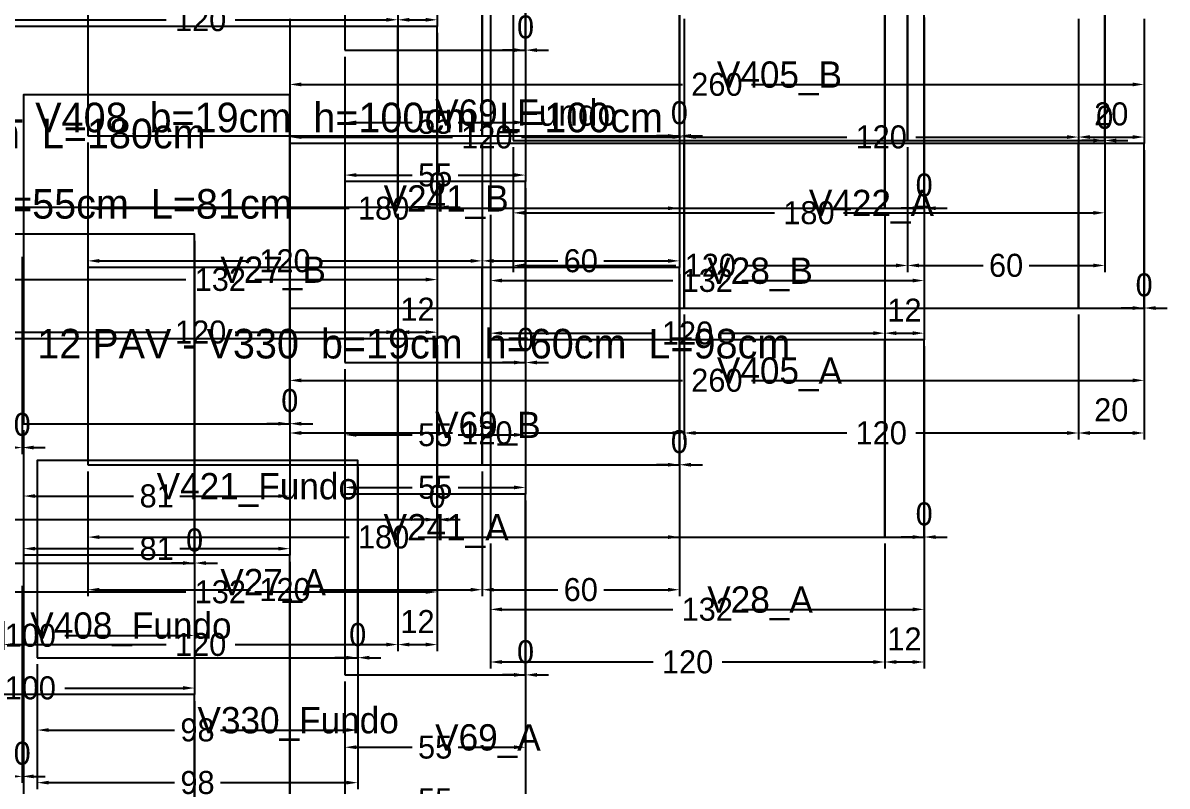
# Model space of a CAD drawing. Header units: metres. Extents: x 946 to 6411, y -603 to 1666.
# Drawn here: x 4812.7 to 5160.8, y 57.7 to 289.8 of the extents above; entities that cross this region are included whole.
import ezdxf

# ---------------------------------------------------------------- set-up
doc = ezdxf.new("R2010")
doc.units = ezdxf.units.M
doc.layers.add('COTA', color=3, linetype='Continuous')
doc.dimstyles.new('COTA_VIG', dxfattribs={"dimtxt": 7, "dimasz": 3.5, "dimexe": 2, "dimexo": 2, "dimgap": 1.5, "dimtad": 1, "dimdec": 1, "dimcen": 2.5, "dimclrd": 3, "dimclre": 3, "dimclrt": 3, "dimazin": 3, "dimtfac": 1, "dimtmove": 0, "dimatfit": 3})

# ---------------------------------------------------------------- blocks, each defined once
blk = doc.blocks.new('_CLOSEDFILLED')
at = {"color": 0, "linetype": 'BYBLOCK'}
blk.add_solid([(-1, 0.164), (0, 0), (-1, -0.164)], dxfattribs=at)
blk = doc.blocks.new('*D292')
at = {"color": 3}
for p, q in [((4806.74, 136.74), (4806.74, 114.74)), ((4938.74, 136.74), (4938.74, 114.74)), ((4810.24, 116.74), (4862.24, 116.74)), ((4883.24, 116.74), (4935.24, 116.74))]:
    blk.add_line(p, q, dxfattribs=at)
at = {"layer": 'Defpoints'}
for p in [(4806.74, 138.74), (4938.74, 138.74), (4806.74, 116.74)]:
    blk.add_point(p, dxfattribs=at)
at = {"layer": 'COTA', "color": 3, "xscale": 3.5, "yscale": 3.5, "rotation": 180}
blk.add_blockref('_CLOSEDFILLED', (4806.74, 116.74), dxfattribs=at)
at = {"layer": 'COTA', "color": 3, "xscale": 3.5, "yscale": 3.5}
blk.add_blockref('_CLOSEDFILLED', (4938.74, 116.74), dxfattribs=at)
at = {"layer": 'COTA', "color": 3, "insert": (4872.74, 116.74), "char_height": 7, "attachment_point": 5}
blk.add_mtext('132', dxfattribs=at)
blk = doc.blocks.new('*D293')
at = {"color": 3}
for p, q in [((4806.74, 136.74), (4806.74, 98.74)), ((4926.74, 136.74), (4926.74, 98.74)), ((4810.24, 100.74), (4856.24, 100.74)), ((4877.24, 100.74), (4923.24, 100.74))]:
    blk.add_line(p, q, dxfattribs=at)
at = {"layer": 'Defpoints'}
for p in [(4806.74, 138.74), (4926.74, 138.74), (4806.74, 100.74)]:
    blk.add_point(p, dxfattribs=at)
at = {"layer": 'COTA', "color": 3, "xscale": 3.5, "yscale": 3.5, "rotation": 180}
blk.add_blockref('_CLOSEDFILLED', (4806.74, 100.74), dxfattribs=at)
at = {"layer": 'COTA', "color": 3, "xscale": 3.5, "yscale": 3.5}
blk.add_blockref('_CLOSEDFILLED', (4926.74, 100.74), dxfattribs=at)
at = {"layer": 'COTA', "color": 3, "insert": (4866.74, 100.74), "char_height": 7, "attachment_point": 5}
blk.add_mtext('120', dxfattribs=at)
blk = doc.blocks.new('*D296')
at = {"color": 3}
for p, q in [((4806.74, 231.74), (4806.74, 209.74)), ((4938.74, 231.74), (4938.74, 209.74)), ((4810.24, 211.74), (4862.24, 211.74)), ((4883.24, 211.74), (4935.24, 211.74))]:
    blk.add_line(p, q, dxfattribs=at)
at = {"layer": 'Defpoints'}
for p in [(4806.74, 233.74), (4938.74, 233.74), (4806.74, 211.74)]:
    blk.add_point(p, dxfattribs=at)
at = {"layer": 'COTA', "color": 3, "xscale": 3.5, "yscale": 3.5, "rotation": 180}
blk.add_blockref('_CLOSEDFILLED', (4806.74, 211.74), dxfattribs=at)
at = {"layer": 'COTA', "color": 3, "xscale": 3.5, "yscale": 3.5}
blk.add_blockref('_CLOSEDFILLED', (4938.74, 211.74), dxfattribs=at)
at = {"layer": 'COTA', "color": 3, "insert": (4872.74, 211.74), "char_height": 7, "attachment_point": 5}
blk.add_mtext('132', dxfattribs=at)
blk = doc.blocks.new('*D297')
at = {"color": 3}
for p, q in [((4806.74, 231.74), (4806.74, 193.74)), ((4926.74, 231.74), (4926.74, 193.74)), ((4810.24, 195.74), (4856.24, 195.74)), ((4877.24, 195.74), (4923.24, 195.74))]:
    blk.add_line(p, q, dxfattribs=at)
at = {"layer": 'Defpoints'}
for p in [(4806.74, 233.74), (4926.74, 233.74), (4806.74, 195.74)]:
    blk.add_point(p, dxfattribs=at)
at = {"layer": 'COTA', "color": 3, "xscale": 3.5, "yscale": 3.5, "rotation": 180}
blk.add_blockref('_CLOSEDFILLED', (4806.74, 195.74), dxfattribs=at)
at = {"layer": 'COTA', "color": 3, "xscale": 3.5, "yscale": 3.5}
blk.add_blockref('_CLOSEDFILLED', (4926.74, 195.74), dxfattribs=at)
at = {"layer": 'COTA', "color": 3, "insert": (4866.74, 195.74), "char_height": 7, "attachment_point": 5}
blk.add_mtext('120', dxfattribs=at)
blk = doc.blocks.new('*D301')
at = {"color": 3}
for p, q in [((4806.74, 326.74), (4806.74, 288.74)), ((4926.74, 326.74), (4926.74, 288.74)), ((4810.24, 290.74), (4856.24, 290.74)), ((4877.24, 290.74), (4923.24, 290.74))]:
    blk.add_line(p, q, dxfattribs=at)
at = {"layer": 'Defpoints'}
for p in [(4806.74, 328.74), (4926.74, 328.74), (4806.74, 290.74)]:
    blk.add_point(p, dxfattribs=at)
at = {"layer": 'COTA', "color": 3, "xscale": 3.5, "yscale": 3.5, "rotation": 180}
blk.add_blockref('_CLOSEDFILLED', (4806.74, 290.74), dxfattribs=at)
at = {"layer": 'COTA', "color": 3, "xscale": 3.5, "yscale": 3.5}
blk.add_blockref('_CLOSEDFILLED', (4926.74, 290.74), dxfattribs=at)
at = {"layer": 'COTA', "color": 3, "insert": (4866.74, 290.74), "char_height": 7, "attachment_point": 5}
blk.add_mtext('120', dxfattribs=at)
blk = doc.blocks.new('*D304')
at = {"color": 3}
for p, q in [((4954.91, 131.44), (4954.91, 109.44)), ((5086.91, 131.44), (5086.91, 109.44)), ((4958.41, 111.44), (5010.41, 111.44)), ((5031.41, 111.44), (5083.41, 111.44))]:
    blk.add_line(p, q, dxfattribs=at)
at = {"layer": 'Defpoints'}
for p in [(4954.91, 133.44), (5086.91, 133.44), (4954.91, 111.44)]:
    blk.add_point(p, dxfattribs=at)
at = {"layer": 'COTA', "color": 3, "xscale": 3.5, "yscale": 3.5, "rotation": 180}
blk.add_blockref('_CLOSEDFILLED', (4954.91, 111.44), dxfattribs=at)
at = {"layer": 'COTA', "color": 3, "xscale": 3.5, "yscale": 3.5}
blk.add_blockref('_CLOSEDFILLED', (5086.91, 111.44), dxfattribs=at)
at = {"layer": 'COTA', "color": 3, "insert": (5020.91, 111.44), "char_height": 7, "attachment_point": 5}
blk.add_mtext('132', dxfattribs=at)
blk = doc.blocks.new('*D305')
at = {"color": 3}
for p, q in [((4954.91, 131.44), (4954.91, 93.44)), ((5074.91, 131.44), (5074.91, 93.44)), ((4958.41, 95.44), (5004.41, 95.44)), ((5025.41, 95.44), (5071.41, 95.44))]:
    blk.add_line(p, q, dxfattribs=at)
at = {"layer": 'Defpoints'}
for p in [(4954.91, 133.44), (5074.91, 133.44), (4954.91, 95.44)]:
    blk.add_point(p, dxfattribs=at)
at = {"layer": 'COTA', "color": 3, "xscale": 3.5, "yscale": 3.5, "rotation": 180}
blk.add_blockref('_CLOSEDFILLED', (4954.91, 95.44), dxfattribs=at)
at = {"layer": 'COTA', "color": 3, "xscale": 3.5, "yscale": 3.5}
blk.add_blockref('_CLOSEDFILLED', (5074.91, 95.44), dxfattribs=at)
at = {"layer": 'COTA', "color": 3, "insert": (5014.91, 95.44), "char_height": 7, "attachment_point": 5}
blk.add_mtext('120', dxfattribs=at)
blk = doc.blocks.new('*D308')
at = {"color": 3}
for p, q in [((4954.91, 231.44), (4954.91, 209.44)), ((5086.91, 231.44), (5086.91, 209.44)), ((4958.41, 211.44), (5010.41, 211.44)), ((5031.41, 211.44), (5083.41, 211.44))]:
    blk.add_line(p, q, dxfattribs=at)
at = {"layer": 'Defpoints'}
for p in [(4954.91, 233.44), (5086.91, 233.44), (4954.91, 211.44)]:
    blk.add_point(p, dxfattribs=at)
at = {"layer": 'COTA', "color": 3, "xscale": 3.5, "yscale": 3.5, "rotation": 180}
blk.add_blockref('_CLOSEDFILLED', (4954.91, 211.44), dxfattribs=at)
at = {"layer": 'COTA', "color": 3, "xscale": 3.5, "yscale": 3.5}
blk.add_blockref('_CLOSEDFILLED', (5086.91, 211.44), dxfattribs=at)
at = {"layer": 'COTA', "color": 3, "insert": (5020.91, 211.44), "char_height": 7, "attachment_point": 5}
blk.add_mtext('132', dxfattribs=at)
blk = doc.blocks.new('*D309')
at = {"color": 3}
for p, q in [((4954.91, 231.44), (4954.91, 193.44)), ((5074.91, 231.44), (5074.91, 193.44)), ((4958.41, 195.44), (5004.41, 195.44)), ((5025.41, 195.44), (5071.41, 195.44))]:
    blk.add_line(p, q, dxfattribs=at)
at = {"layer": 'Defpoints'}
for p in [(4954.91, 233.44), (5074.91, 233.44), (4954.91, 195.44)]:
    blk.add_point(p, dxfattribs=at)
at = {"layer": 'COTA', "color": 3, "xscale": 3.5, "yscale": 3.5, "rotation": 180}
blk.add_blockref('_CLOSEDFILLED', (4954.91, 195.44), dxfattribs=at)
at = {"layer": 'COTA', "color": 3, "xscale": 3.5, "yscale": 3.5}
blk.add_blockref('_CLOSEDFILLED', (5074.91, 195.44), dxfattribs=at)
at = {"layer": 'COTA', "color": 3, "insert": (5014.91, 195.44), "char_height": 7, "attachment_point": 5}
blk.add_mtext('120', dxfattribs=at)
blk = doc.blocks.new('*D625')
at = {"color": 3}
for p, q in [((4910.61, 89.52), (4910.61, 67.52)), ((4965.61, 89.52), (4965.61, 67.52)), ((4914.11, 69.52), (4931.11, 69.52)), ((4945.11, 69.52), (4962.11, 69.52))]:
    blk.add_line(p, q, dxfattribs=at)
at = {"layer": 'Defpoints'}
for p in [(4910.61, 91.52), (4965.61, 91.52), (4910.61, 69.52)]:
    blk.add_point(p, dxfattribs=at)
at = {"layer": 'COTA', "color": 3, "xscale": 3.5, "yscale": 3.5, "rotation": 180}
blk.add_blockref('_CLOSEDFILLED', (4910.61, 69.52), dxfattribs=at)
at = {"layer": 'COTA', "color": 3, "xscale": 3.5, "yscale": 3.5}
blk.add_blockref('_CLOSEDFILLED', (4965.61, 69.52), dxfattribs=at)
at = {"layer": 'COTA', "color": 3, "insert": (4938.11, 69.52), "char_height": 7, "attachment_point": 5}
blk.add_mtext('55', dxfattribs=at)
blk = doc.blocks.new('*D626')
at = {"color": 3}
for p, q in [((4910.61, 89.52), (4910.61, 51.52)), ((4965.61, 89.52), (4965.61, 51.52)), ((4914.11, 53.52), (4931.11, 53.52)), ((4945.11, 53.52), (4962.11, 53.52))]:
    blk.add_line(p, q, dxfattribs=at)
at = {"layer": 'Defpoints'}
for p in [(4910.61, 91.52), (4965.61, 91.52), (4910.61, 53.52)]:
    blk.add_point(p, dxfattribs=at)
at = {"layer": 'COTA', "color": 3, "xscale": 3.5, "yscale": 3.5, "rotation": 180}
blk.add_blockref('_CLOSEDFILLED', (4910.61, 53.52), dxfattribs=at)
at = {"layer": 'COTA', "color": 3, "xscale": 3.5, "yscale": 3.5}
blk.add_blockref('_CLOSEDFILLED', (4965.61, 53.52), dxfattribs=at)
at = {"layer": 'COTA', "color": 3, "insert": (4938.11, 53.52), "char_height": 7, "attachment_point": 5}
blk.add_mtext('55', dxfattribs=at)
blk = doc.blocks.new('*D628')
at = {"color": 3}
for p, q in [((4910.61, 184.52), (4910.61, 162.52)), ((4965.61, 184.52), (4965.61, 162.52)), ((4914.11, 164.52), (4931.11, 164.52)), ((4945.11, 164.52), (4962.11, 164.52))]:
    blk.add_line(p, q, dxfattribs=at)
at = {"layer": 'Defpoints'}
for p in [(4910.61, 186.52), (4965.61, 186.52), (4910.61, 164.52)]:
    blk.add_point(p, dxfattribs=at)
at = {"layer": 'COTA', "color": 3, "xscale": 3.5, "yscale": 3.5, "rotation": 180}
blk.add_blockref('_CLOSEDFILLED', (4910.61, 164.52), dxfattribs=at)
at = {"layer": 'COTA', "color": 3, "xscale": 3.5, "yscale": 3.5}
blk.add_blockref('_CLOSEDFILLED', (4965.61, 164.52), dxfattribs=at)
at = {"layer": 'COTA', "color": 3, "insert": (4938.11, 164.52), "char_height": 7, "attachment_point": 5}
blk.add_mtext('55', dxfattribs=at)
blk = doc.blocks.new('*D629')
at = {"color": 3}
for p, q in [((4910.61, 184.52), (4910.61, 146.52)), ((4965.61, 184.52), (4965.61, 146.52)), ((4914.11, 148.52), (4931.11, 148.52)), ((4945.11, 148.52), (4962.11, 148.52))]:
    blk.add_line(p, q, dxfattribs=at)
at = {"layer": 'Defpoints'}
for p in [(4910.61, 186.52), (4965.61, 186.52), (4910.61, 148.52)]:
    blk.add_point(p, dxfattribs=at)
at = {"layer": 'COTA', "color": 3, "xscale": 3.5, "yscale": 3.5, "rotation": 180}
blk.add_blockref('_CLOSEDFILLED', (4910.61, 148.52), dxfattribs=at)
at = {"layer": 'COTA', "color": 3, "xscale": 3.5, "yscale": 3.5}
blk.add_blockref('_CLOSEDFILLED', (4965.61, 148.52), dxfattribs=at)
at = {"layer": 'COTA', "color": 3, "insert": (4938.11, 148.52), "char_height": 7, "attachment_point": 5}
blk.add_mtext('55', dxfattribs=at)
blk = doc.blocks.new('*D631')
at = {"color": 3}
for p, q in [((4910.61, 279.52), (4910.61, 257.52)), ((4965.61, 279.52), (4965.61, 257.52)), ((4914.11, 259.52), (4931.11, 259.52)), ((4945.11, 259.52), (4962.11, 259.52))]:
    blk.add_line(p, q, dxfattribs=at)
at = {"layer": 'Defpoints'}
for p in [(4910.61, 281.52), (4965.61, 281.52), (4910.61, 259.52)]:
    blk.add_point(p, dxfattribs=at)
at = {"layer": 'COTA', "color": 3, "xscale": 3.5, "yscale": 3.5, "rotation": 180}
blk.add_blockref('_CLOSEDFILLED', (4910.61, 259.52), dxfattribs=at)
at = {"layer": 'COTA', "color": 3, "xscale": 3.5, "yscale": 3.5}
blk.add_blockref('_CLOSEDFILLED', (4965.61, 259.52), dxfattribs=at)
at = {"layer": 'COTA', "color": 3, "insert": (4938.11, 259.52), "char_height": 7, "attachment_point": 5}
blk.add_mtext('55', dxfattribs=at)
blk = doc.blocks.new('*D632')
at = {"color": 3}
for p, q in [((4910.61, 279.52), (4910.61, 241.52)), ((4965.61, 279.52), (4965.61, 241.52)), ((4914.11, 243.52), (4931.11, 243.52)), ((4945.11, 243.52), (4962.11, 243.52))]:
    blk.add_line(p, q, dxfattribs=at)
at = {"layer": 'Defpoints'}
for p in [(4910.61, 281.52), (4965.61, 281.52), (4910.61, 243.52)]:
    blk.add_point(p, dxfattribs=at)
at = {"layer": 'COTA', "color": 3, "xscale": 3.5, "yscale": 3.5, "rotation": 180}
blk.add_blockref('_CLOSEDFILLED', (4910.61, 243.52), dxfattribs=at)
at = {"layer": 'COTA', "color": 3, "xscale": 3.5, "yscale": 3.5}
blk.add_blockref('_CLOSEDFILLED', (4965.61, 243.52), dxfattribs=at)
at = {"layer": 'COTA', "color": 3, "insert": (4938.11, 243.52), "char_height": 7, "attachment_point": 5}
blk.add_mtext('55', dxfattribs=at)
blk = doc.blocks.new('*D1201')
at = {"color": 3}
for p, q in [((4832.42, 153.42), (4832.42, 131.42)), ((5012.42, 153.42), (5012.42, 131.42)), ((4835.92, 133.42), (4911.92, 133.42)), ((4932.92, 133.42), (5008.92, 133.42))]:
    blk.add_line(p, q, dxfattribs=at)
at = {"layer": 'Defpoints'}
for p in [(4832.42, 155.42), (5012.42, 155.42), (4832.42, 133.42)]:
    blk.add_point(p, dxfattribs=at)
at = {"layer": 'COTA', "color": 3, "xscale": 3.5, "yscale": 3.5, "rotation": 180}
blk.add_blockref('_CLOSEDFILLED', (4832.42, 133.42), dxfattribs=at)
at = {"layer": 'COTA', "color": 3, "xscale": 3.5, "yscale": 3.5}
blk.add_blockref('_CLOSEDFILLED', (5012.42, 133.42), dxfattribs=at)
at = {"layer": 'COTA', "color": 3, "insert": (4922.42, 133.42), "char_height": 7, "attachment_point": 5}
blk.add_mtext('180', dxfattribs=at)
blk = doc.blocks.new('*D1202')
at = {"color": 3}
for p, q in [((4832.42, 153.42), (4832.42, 115.42)), ((4952.42, 153.42), (4952.42, 115.42)), ((4835.92, 117.42), (4881.92, 117.42)), ((4902.92, 117.42), (4948.92, 117.42))]:
    blk.add_line(p, q, dxfattribs=at)
at = {"layer": 'Defpoints'}
for p in [(4832.42, 155.42), (4952.42, 155.42), (4832.42, 117.42)]:
    blk.add_point(p, dxfattribs=at)
at = {"layer": 'COTA', "color": 3, "xscale": 3.5, "yscale": 3.5, "rotation": 180}
blk.add_blockref('_CLOSEDFILLED', (4832.42, 117.42), dxfattribs=at)
at = {"layer": 'COTA', "color": 3, "xscale": 3.5, "yscale": 3.5}
blk.add_blockref('_CLOSEDFILLED', (4952.42, 117.42), dxfattribs=at)
at = {"layer": 'COTA', "color": 3, "insert": (4892.42, 117.42), "char_height": 7, "attachment_point": 5}
blk.add_mtext('120', dxfattribs=at)
blk = doc.blocks.new('*D1203')
at = {"color": 3}
for p, q in [((4952.42, 153.42), (4952.42, 115.42)), ((5012.42, 153.42), (5012.42, 115.42)), ((4955.92, 117.42), (4975.42, 117.42)), ((4989.42, 117.42), (5008.92, 117.42))]:
    blk.add_line(p, q, dxfattribs=at)
at = {"layer": 'Defpoints'}
for p in [(4952.42, 155.42), (5012.42, 155.42), (4952.42, 117.42)]:
    blk.add_point(p, dxfattribs=at)
at = {"layer": 'COTA', "color": 3, "xscale": 3.5, "yscale": 3.5, "rotation": 180}
blk.add_blockref('_CLOSEDFILLED', (4952.42, 117.42), dxfattribs=at)
at = {"layer": 'COTA', "color": 3, "xscale": 3.5, "yscale": 3.5}
blk.add_blockref('_CLOSEDFILLED', (5012.42, 117.42), dxfattribs=at)
at = {"layer": 'COTA', "color": 3, "insert": (4982.42, 117.42), "char_height": 7, "attachment_point": 5}
blk.add_mtext('60', dxfattribs=at)
blk = doc.blocks.new('*D1205')
at = {"color": 3}
for p, q in [((4832.42, 253.42), (4832.42, 231.42)), ((5012.42, 253.42), (5012.42, 231.42)), ((4835.92, 233.42), (4911.92, 233.42)), ((4932.92, 233.42), (5008.92, 233.42))]:
    blk.add_line(p, q, dxfattribs=at)
at = {"layer": 'Defpoints'}
for p in [(4832.42, 255.42), (5012.42, 255.42), (4832.42, 233.42)]:
    blk.add_point(p, dxfattribs=at)
at = {"layer": 'COTA', "color": 3, "xscale": 3.5, "yscale": 3.5, "rotation": 180}
blk.add_blockref('_CLOSEDFILLED', (4832.42, 233.42), dxfattribs=at)
at = {"layer": 'COTA', "color": 3, "xscale": 3.5, "yscale": 3.5}
blk.add_blockref('_CLOSEDFILLED', (5012.42, 233.42), dxfattribs=at)
at = {"layer": 'COTA', "color": 3, "insert": (4922.42, 233.42), "char_height": 7, "attachment_point": 5}
blk.add_mtext('180', dxfattribs=at)
blk = doc.blocks.new('*D1206')
at = {"color": 3}
for p, q in [((4832.42, 253.42), (4832.42, 215.42)), ((4952.42, 253.42), (4952.42, 215.42)), ((4835.92, 217.42), (4881.92, 217.42)), ((4902.92, 217.42), (4948.92, 217.42))]:
    blk.add_line(p, q, dxfattribs=at)
at = {"layer": 'Defpoints'}
for p in [(4832.42, 255.42), (4952.42, 255.42), (4832.42, 217.42)]:
    blk.add_point(p, dxfattribs=at)
at = {"layer": 'COTA', "color": 3, "xscale": 3.5, "yscale": 3.5, "rotation": 180}
blk.add_blockref('_CLOSEDFILLED', (4832.42, 217.42), dxfattribs=at)
at = {"layer": 'COTA', "color": 3, "xscale": 3.5, "yscale": 3.5}
blk.add_blockref('_CLOSEDFILLED', (4952.42, 217.42), dxfattribs=at)
at = {"layer": 'COTA', "color": 3, "insert": (4892.42, 217.42), "char_height": 7, "attachment_point": 5}
blk.add_mtext('120', dxfattribs=at)
blk = doc.blocks.new('*D1207')
at = {"color": 3}
for p, q in [((4952.42, 253.42), (4952.42, 215.42)), ((5012.42, 253.42), (5012.42, 215.42)), ((4955.92, 217.42), (4975.42, 217.42)), ((4989.42, 217.42), (5008.92, 217.42))]:
    blk.add_line(p, q, dxfattribs=at)
at = {"layer": 'Defpoints'}
for p in [(4952.42, 255.42), (5012.42, 255.42), (4952.42, 217.42)]:
    blk.add_point(p, dxfattribs=at)
at = {"layer": 'COTA', "color": 3, "xscale": 3.5, "yscale": 3.5, "rotation": 180}
blk.add_blockref('_CLOSEDFILLED', (4952.42, 217.42), dxfattribs=at)
at = {"layer": 'COTA', "color": 3, "xscale": 3.5, "yscale": 3.5}
blk.add_blockref('_CLOSEDFILLED', (5012.42, 217.42), dxfattribs=at)
at = {"layer": 'COTA', "color": 3, "insert": (4982.42, 217.42), "char_height": 7, "attachment_point": 5}
blk.add_mtext('60', dxfattribs=at)
blk = doc.blocks.new('*D1657')
at = {"color": 3}
for p, q in [((4817.04, 94.75), (4817.04, 72.75)), ((4914.54, 94.75), (4914.54, 72.75)), ((4820.54, 74.75), (4858.79, 74.75)), ((4872.79, 74.75), (4911.04, 74.75))]:
    blk.add_line(p, q, dxfattribs=at)
at = {"layer": 'Defpoints'}
for p in [(4817.04, 96.75), (4914.54, 96.75), (4817.04, 74.75)]:
    blk.add_point(p, dxfattribs=at)
at = {"layer": 'COTA', "color": 3, "xscale": 3.5, "yscale": 3.5, "rotation": 180}
blk.add_blockref('_CLOSEDFILLED', (4817.04, 74.75), dxfattribs=at)
at = {"layer": 'COTA', "color": 3, "xscale": 3.5, "yscale": 3.5}
blk.add_blockref('_CLOSEDFILLED', (4914.54, 74.75), dxfattribs=at)
at = {"layer": 'COTA', "color": 3, "insert": (4865.79, 74.75), "char_height": 7, "attachment_point": 5}
blk.add_mtext('98', dxfattribs=at)
blk = doc.blocks.new('*D1658')
at = {"color": 3}
for p, q in [((4817.04, 94.75), (4817.04, 56.75)), ((4914.54, 94.75), (4914.54, 56.75)), ((4820.54, 58.75), (4858.79, 58.75)), ((4872.79, 58.75), (4911.04, 58.75))]:
    blk.add_line(p, q, dxfattribs=at)
at = {"layer": 'Defpoints'}
for p in [(4817.04, 96.75), (4914.54, 96.75), (4817.04, 58.75)]:
    blk.add_point(p, dxfattribs=at)
at = {"layer": 'COTA', "color": 3, "xscale": 3.5, "yscale": 3.5, "rotation": 180}
blk.add_blockref('_CLOSEDFILLED', (4817.04, 58.75), dxfattribs=at)
at = {"layer": 'COTA', "color": 3, "xscale": 3.5, "yscale": 3.5}
blk.add_blockref('_CLOSEDFILLED', (4914.54, 58.75), dxfattribs=at)
at = {"layer": 'COTA', "color": 3, "insert": (4865.79, 58.75), "char_height": 7, "attachment_point": 5}
blk.add_mtext('98', dxfattribs=at)
blk = doc.blocks.new('*D1804')
at = {"color": 3}
for p, q in [((4893.84, 201.08), (4893.84, 179.08)), ((5153.84, 201.08), (5153.84, 179.08)), ((4897.34, 181.08), (5013.34, 181.08)), ((5034.34, 181.08), (5150.34, 181.08))]:
    blk.add_line(p, q, dxfattribs=at)
at = {"layer": 'Defpoints'}
for p in [(4893.84, 203.08), (5153.84, 203.08), (4893.84, 181.08)]:
    blk.add_point(p, dxfattribs=at)
at = {"layer": 'COTA', "color": 3, "xscale": 3.5, "yscale": 3.5, "rotation": 180}
blk.add_blockref('_CLOSEDFILLED', (4893.84, 181.08), dxfattribs=at)
at = {"layer": 'COTA', "color": 3, "xscale": 3.5, "yscale": 3.5}
blk.add_blockref('_CLOSEDFILLED', (5153.84, 181.08), dxfattribs=at)
at = {"layer": 'COTA', "color": 3, "insert": (5023.84, 181.08), "char_height": 7, "attachment_point": 5}
blk.add_mtext('260', dxfattribs=at)
blk = doc.blocks.new('*D1805')
at = {"color": 3}
for p, q in [((4893.84, 201.08), (4893.84, 163.08)), ((5013.84, 201.08), (5013.84, 163.08)), ((4897.34, 165.08), (4943.34, 165.08)), ((4964.34, 165.08), (5010.34, 165.08))]:
    blk.add_line(p, q, dxfattribs=at)
at = {"layer": 'Defpoints'}
for p in [(4893.84, 203.08), (5013.84, 203.08), (4893.84, 165.08)]:
    blk.add_point(p, dxfattribs=at)
at = {"layer": 'COTA', "color": 3, "xscale": 3.5, "yscale": 3.5, "rotation": 180}
blk.add_blockref('_CLOSEDFILLED', (4893.84, 165.08), dxfattribs=at)
at = {"layer": 'COTA', "color": 3, "xscale": 3.5, "yscale": 3.5}
blk.add_blockref('_CLOSEDFILLED', (5013.84, 165.08), dxfattribs=at)
at = {"layer": 'COTA', "color": 3, "insert": (4953.84, 165.08), "char_height": 7, "attachment_point": 5}
blk.add_mtext('120', dxfattribs=at)
blk = doc.blocks.new('*D1806')
at = {"color": 3}
for p, q in [((5013.84, 201.08), (5013.84, 163.08)), ((5133.84, 201.08), (5133.84, 163.08)), ((5017.34, 165.08), (5063.34, 165.08)), ((5084.34, 165.08), (5130.34, 165.08))]:
    blk.add_line(p, q, dxfattribs=at)
at = {"layer": 'Defpoints'}
for p in [(5013.84, 203.08), (5133.84, 203.08), (5013.84, 165.08)]:
    blk.add_point(p, dxfattribs=at)
at = {"layer": 'COTA', "color": 3, "xscale": 3.5, "yscale": 3.5, "rotation": 180}
blk.add_blockref('_CLOSEDFILLED', (5013.84, 165.08), dxfattribs=at)
at = {"layer": 'COTA', "color": 3, "xscale": 3.5, "yscale": 3.5}
blk.add_blockref('_CLOSEDFILLED', (5133.84, 165.08), dxfattribs=at)
at = {"layer": 'COTA', "color": 3, "insert": (5073.84, 165.08), "char_height": 7, "attachment_point": 5}
blk.add_mtext('120', dxfattribs=at)
blk = doc.blocks.new('*D1807')
at = {"color": 3}
for p, q in [((5133.84, 201.08), (5133.84, 163.08)), ((5153.84, 201.08), (5153.84, 163.08)), ((5137.34, 165.08), (5150.34, 165.08))]:
    blk.add_line(p, q, dxfattribs=at)
at = {"layer": 'Defpoints'}
for p in [(5133.84, 203.08), (5153.84, 203.08), (5133.84, 165.08)]:
    blk.add_point(p, dxfattribs=at)
at = {"layer": 'COTA', "color": 3, "xscale": 3.5, "yscale": 3.5, "rotation": 180}
blk.add_blockref('_CLOSEDFILLED', (5133.84, 165.08), dxfattribs=at)
at = {"layer": 'COTA', "color": 3, "xscale": 3.5, "yscale": 3.5}
blk.add_blockref('_CLOSEDFILLED', (5153.84, 165.08), dxfattribs=at)
at = {"layer": 'COTA', "color": 3, "insert": (5143.84, 172.08), "char_height": 7, "attachment_point": 5}
blk.add_mtext('20', dxfattribs=at)
blk = doc.blocks.new('*D1809')
at = {"color": 3}
for p, q in [((4893.84, 291.08), (4893.84, 269.08)), ((5153.84, 291.08), (5153.84, 269.08)), ((4897.34, 271.08), (5013.34, 271.08)), ((5034.34, 271.08), (5150.34, 271.08))]:
    blk.add_line(p, q, dxfattribs=at)
at = {"layer": 'Defpoints'}
for p in [(4893.84, 293.08), (5153.84, 293.08), (4893.84, 271.08)]:
    blk.add_point(p, dxfattribs=at)
at = {"layer": 'COTA', "color": 3, "xscale": 3.5, "yscale": 3.5, "rotation": 180}
blk.add_blockref('_CLOSEDFILLED', (4893.84, 271.08), dxfattribs=at)
at = {"layer": 'COTA', "color": 3, "xscale": 3.5, "yscale": 3.5}
blk.add_blockref('_CLOSEDFILLED', (5153.84, 271.08), dxfattribs=at)
at = {"layer": 'COTA', "color": 3, "insert": (5023.84, 271.08), "char_height": 7, "attachment_point": 5}
blk.add_mtext('260', dxfattribs=at)
blk = doc.blocks.new('*D1810')
at = {"color": 3}
for p, q in [((4893.84, 291.08), (4893.84, 253.08)), ((5013.84, 291.08), (5013.84, 253.08)), ((4897.34, 255.08), (4943.34, 255.08)), ((4964.34, 255.08), (5010.34, 255.08))]:
    blk.add_line(p, q, dxfattribs=at)
at = {"layer": 'Defpoints'}
for p in [(4893.84, 293.08), (5013.84, 293.08), (4893.84, 255.08)]:
    blk.add_point(p, dxfattribs=at)
at = {"layer": 'COTA', "color": 3, "xscale": 3.5, "yscale": 3.5, "rotation": 180}
blk.add_blockref('_CLOSEDFILLED', (4893.84, 255.08), dxfattribs=at)
at = {"layer": 'COTA', "color": 3, "xscale": 3.5, "yscale": 3.5}
blk.add_blockref('_CLOSEDFILLED', (5013.84, 255.08), dxfattribs=at)
at = {"layer": 'COTA', "color": 3, "insert": (4953.84, 255.08), "char_height": 7, "attachment_point": 5}
blk.add_mtext('120', dxfattribs=at)
blk = doc.blocks.new('*D1811')
at = {"color": 3}
for p, q in [((5013.84, 291.08), (5013.84, 253.08)), ((5133.84, 291.08), (5133.84, 253.08)), ((5017.34, 255.08), (5063.34, 255.08)), ((5084.34, 255.08), (5130.34, 255.08))]:
    blk.add_line(p, q, dxfattribs=at)
at = {"layer": 'Defpoints'}
for p in [(5013.84, 293.08), (5133.84, 293.08), (5013.84, 255.08)]:
    blk.add_point(p, dxfattribs=at)
at = {"layer": 'COTA', "color": 3, "xscale": 3.5, "yscale": 3.5, "rotation": 180}
blk.add_blockref('_CLOSEDFILLED', (5013.84, 255.08), dxfattribs=at)
at = {"layer": 'COTA', "color": 3, "xscale": 3.5, "yscale": 3.5}
blk.add_blockref('_CLOSEDFILLED', (5133.84, 255.08), dxfattribs=at)
at = {"layer": 'COTA', "color": 3, "insert": (5073.84, 255.08), "char_height": 7, "attachment_point": 5}
blk.add_mtext('120', dxfattribs=at)
blk = doc.blocks.new('*D1812')
at = {"color": 3}
for p, q in [((5133.84, 291.08), (5133.84, 253.08)), ((5153.84, 291.08), (5153.84, 253.08)), ((5137.34, 255.08), (5150.34, 255.08))]:
    blk.add_line(p, q, dxfattribs=at)
at = {"layer": 'Defpoints'}
for p in [(5133.84, 293.08), (5153.84, 293.08), (5133.84, 255.08)]:
    blk.add_point(p, dxfattribs=at)
at = {"layer": 'COTA', "color": 3, "xscale": 3.5, "yscale": 3.5, "rotation": 180}
blk.add_blockref('_CLOSEDFILLED', (5133.84, 255.08), dxfattribs=at)
at = {"layer": 'COTA', "color": 3, "xscale": 3.5, "yscale": 3.5}
blk.add_blockref('_CLOSEDFILLED', (5153.84, 255.08), dxfattribs=at)
at = {"layer": 'COTA', "color": 3, "insert": (5143.84, 262.08), "char_height": 7, "attachment_point": 5}
blk.add_mtext('20', dxfattribs=at)
blk = doc.blocks.new('*D1882')
at = {"color": 3}
for p, q in [((4764.9, 123.53), (4764.9, 101.53)), ((4864.9, 123.53), (4864.9, 101.53)), ((4768.4, 103.53), (4804.4, 103.53)), ((4825.4, 103.53), (4861.4, 103.53))]:
    blk.add_line(p, q, dxfattribs=at)
at = {"layer": 'Defpoints'}
for p in [(4764.9, 125.53), (4864.9, 125.53), (4764.9, 103.53)]:
    blk.add_point(p, dxfattribs=at)
at = {"layer": 'COTA', "color": 3, "xscale": 3.5, "yscale": 3.5, "rotation": 180}
blk.add_blockref('_CLOSEDFILLED', (4764.9, 103.53), dxfattribs=at)
at = {"layer": 'COTA', "color": 3, "xscale": 3.5, "yscale": 3.5}
blk.add_blockref('_CLOSEDFILLED', (4864.9, 103.53), dxfattribs=at)
at = {"layer": 'COTA', "color": 3, "insert": (4814.9, 103.53), "char_height": 7, "attachment_point": 5}
blk.add_mtext('100', dxfattribs=at)
blk = doc.blocks.new('*D1883')
at = {"color": 3}
for p, q in [((4764.9, 123.53), (4764.9, 85.53)), ((4864.9, 123.53), (4864.9, 85.53)), ((4768.4, 87.53), (4804.4, 87.53)), ((4825.4, 87.53), (4861.4, 87.53))]:
    blk.add_line(p, q, dxfattribs=at)
at = {"layer": 'Defpoints'}
for p in [(4764.9, 125.53), (4864.9, 125.53), (4764.9, 87.53)]:
    blk.add_point(p, dxfattribs=at)
at = {"layer": 'COTA', "color": 3, "xscale": 3.5, "yscale": 3.5, "rotation": 180}
blk.add_blockref('_CLOSEDFILLED', (4764.9, 87.53), dxfattribs=at)
at = {"layer": 'COTA', "color": 3, "xscale": 3.5, "yscale": 3.5}
blk.add_blockref('_CLOSEDFILLED', (4864.9, 87.53), dxfattribs=at)
at = {"layer": 'COTA', "color": 3, "insert": (4814.9, 87.53), "char_height": 7, "attachment_point": 5}
blk.add_mtext('100', dxfattribs=at)
blk = doc.blocks.new('*D2020')
at = {"color": 3}
for p, q in [((4812.87, 165.91), (4812.87, 143.91)), ((4893.87, 165.91), (4893.87, 143.91)), ((4816.37, 145.91), (4846.37, 145.91)), ((4860.37, 145.91), (4890.37, 145.91))]:
    blk.add_line(p, q, dxfattribs=at)
at = {"layer": 'Defpoints'}
for p in [(4812.87, 167.91), (4893.87, 167.91), (4812.87, 145.91)]:
    blk.add_point(p, dxfattribs=at)
at = {"layer": 'COTA', "color": 3, "xscale": 3.5, "yscale": 3.5, "rotation": 180}
blk.add_blockref('_CLOSEDFILLED', (4812.87, 145.91), dxfattribs=at)
at = {"layer": 'COTA', "color": 3, "xscale": 3.5, "yscale": 3.5}
blk.add_blockref('_CLOSEDFILLED', (4893.87, 145.91), dxfattribs=at)
at = {"layer": 'COTA', "color": 3, "insert": (4853.37, 145.91), "char_height": 7, "attachment_point": 5}
blk.add_mtext('81', dxfattribs=at)
blk = doc.blocks.new('*D2021')
at = {"color": 3}
for p, q in [((4812.87, 165.91), (4812.87, 127.91)), ((4893.87, 165.91), (4893.87, 127.91)), ((4816.37, 129.91), (4846.37, 129.91)), ((4860.37, 129.91), (4890.37, 129.91))]:
    blk.add_line(p, q, dxfattribs=at)
at = {"layer": 'Defpoints'}
for p in [(4812.87, 167.91), (4893.87, 167.91), (4812.87, 129.91)]:
    blk.add_point(p, dxfattribs=at)
at = {"layer": 'COTA', "color": 3, "xscale": 3.5, "yscale": 3.5, "rotation": 180}
blk.add_blockref('_CLOSEDFILLED', (4812.87, 129.91), dxfattribs=at)
at = {"layer": 'COTA', "color": 3, "xscale": 3.5, "yscale": 3.5}
blk.add_blockref('_CLOSEDFILLED', (4893.87, 129.91), dxfattribs=at)
at = {"layer": 'COTA', "color": 3, "insert": (4853.37, 129.91), "char_height": 7, "attachment_point": 5}
blk.add_mtext('81', dxfattribs=at)
blk = doc.blocks.new('*D2023')
at = {"color": 3}
for p, q in [((4961.84, 252.03), (4961.84, 230.03)), ((5141.84, 252.03), (5141.84, 230.03)), ((4965.34, 232.03), (5041.34, 232.03)), ((5062.34, 232.03), (5138.34, 232.03))]:
    blk.add_line(p, q, dxfattribs=at)
at = {"layer": 'Defpoints'}
for p in [(4961.84, 254.03), (5141.84, 254.03), (4961.84, 232.03)]:
    blk.add_point(p, dxfattribs=at)
at = {"layer": 'COTA', "color": 3, "xscale": 3.5, "yscale": 3.5, "rotation": 180}
blk.add_blockref('_CLOSEDFILLED', (4961.84, 232.03), dxfattribs=at)
at = {"layer": 'COTA', "color": 3, "xscale": 3.5, "yscale": 3.5}
blk.add_blockref('_CLOSEDFILLED', (5141.84, 232.03), dxfattribs=at)
at = {"layer": 'COTA', "color": 3, "insert": (5051.84, 232.03), "char_height": 7, "attachment_point": 5}
blk.add_mtext('180', dxfattribs=at)
blk = doc.blocks.new('*D2024')
at = {"color": 3}
for p, q in [((4961.84, 252.03), (4961.84, 214.03)), ((5081.84, 252.03), (5081.84, 214.03)), ((4965.34, 216.03), (5011.34, 216.03)), ((5032.34, 216.03), (5078.34, 216.03))]:
    blk.add_line(p, q, dxfattribs=at)
at = {"layer": 'Defpoints'}
for p in [(4961.84, 254.03), (5081.84, 254.03), (4961.84, 216.03)]:
    blk.add_point(p, dxfattribs=at)
at = {"layer": 'COTA', "color": 3, "xscale": 3.5, "yscale": 3.5, "rotation": 180}
blk.add_blockref('_CLOSEDFILLED', (4961.84, 216.03), dxfattribs=at)
at = {"layer": 'COTA', "color": 3, "xscale": 3.5, "yscale": 3.5}
blk.add_blockref('_CLOSEDFILLED', (5081.84, 216.03), dxfattribs=at)
at = {"layer": 'COTA', "color": 3, "insert": (5021.84, 216.03), "char_height": 7, "attachment_point": 5}
blk.add_mtext('120', dxfattribs=at)
blk = doc.blocks.new('*D2025')
at = {"color": 3}
for p, q in [((5081.84, 252.03), (5081.84, 214.03)), ((5141.84, 252.03), (5141.84, 214.03)), ((5085.34, 216.03), (5104.84, 216.03)), ((5118.84, 216.03), (5138.34, 216.03))]:
    blk.add_line(p, q, dxfattribs=at)
at = {"layer": 'Defpoints'}
for p in [(5081.84, 254.03), (5141.84, 254.03), (5081.84, 216.03)]:
    blk.add_point(p, dxfattribs=at)
at = {"layer": 'COTA', "color": 3, "xscale": 3.5, "yscale": 3.5, "rotation": 180}
blk.add_blockref('_CLOSEDFILLED', (5081.84, 216.03), dxfattribs=at)
at = {"layer": 'COTA', "color": 3, "xscale": 3.5, "yscale": 3.5}
blk.add_blockref('_CLOSEDFILLED', (5141.84, 216.03), dxfattribs=at)
at = {"layer": 'COTA', "color": 3, "insert": (5111.84, 216.03), "char_height": 7, "attachment_point": 5}
blk.add_mtext('60', dxfattribs=at)

msp = doc.modelspace()

# ---------------------------------------------------------------- linework, layer by layer
at = {"layer": 'Paineis'}
for points in [[(4910.61, 281.52), (4965.61, 281.52), (4965.61, 336.52), (4910.61, 336.52)], [(4832.42, 255.42), (4952.42, 255.42), (4952.42, 315.42), (4832.42, 315.42)], [(4952.42, 255.42), (5012.42, 255.42), (5012.42, 315.42), (4952.42, 315.42)], [(4961.84, 254.03), (5081.84, 254.03), (5081.84, 304.03), (4961.84, 304.03)], [(5081.84, 254.03), (5141.84, 254.03), (5141.84, 304.03), (5081.84, 304.03)], [(4954.91, 233.44), (5074.91, 233.44), (5074.91, 293.44), (4954.91, 293.44)], [(5074.91, 233.44), (5086.91, 233.44), (5086.91, 293.44), (5074.91, 293.44)], [(4806.74, 233.74), (4926.74, 233.74), (4926.74, 288.74), (4806.74, 288.74)], [(4926.74, 233.74), (4938.74, 233.74), (4938.74, 288.74), (4926.74, 288.74)], [(4812.87, 167.91), (4893.87, 167.91), (4893.87, 267.91), (4812.87, 267.91)], [(4893.84, 203.08), (5013.84, 203.08), (5013.84, 253.08), (4893.84, 253.08)], [(5013.84, 203.08), (5133.84, 203.08), (5133.84, 253.08), (5013.84, 253.08)], [(5133.84, 203.08), (5153.84, 203.08), (5153.84, 253.08), (5133.84, 253.08)], [(4910.61, 186.52), (4965.61, 186.52), (4965.61, 241.52), (4910.61, 241.52)], [(4764.9, 125.53), (4864.9, 125.53), (4864.9, 225.53), (4764.9, 225.53)], [(4832.42, 155.42), (4952.42, 155.42), (4952.42, 215.42), (4832.42, 215.42)], [(4952.42, 155.42), (5012.42, 155.42), (5012.42, 215.42), (4952.42, 215.42)], [(4806.74, 138.74), (4926.74, 138.74), (4926.74, 193.74), (4806.74, 193.74)], [(4926.74, 138.74), (4938.74, 138.74), (4938.74, 193.74), (4926.74, 193.74)], [(4954.91, 133.44), (5074.91, 133.44), (5074.91, 193.44), (4954.91, 193.44)], [(5074.91, 133.44), (5086.91, 133.44), (5086.91, 193.44), (5074.91, 193.44)], [(4817.04, 96.75), (4914.54, 96.75), (4914.54, 156.75), (4817.04, 156.75)], [(4910.61, 91.52), (4965.61, 91.52), (4965.61, 146.52), (4910.61, 146.52)], [(4812.87, 27.91), (4893.87, 27.91), (4893.87, 127.91), (4812.87, 127.91)], [(4764.9, -14.47), (4864.9, -14.47), (4864.9, 85.53), (4764.9, 85.53)]]:
    msp.add_lwpolyline(points, close=True, dxfattribs=at)

# ---------------------------------------------------------------- texts
at = {"layer": 'NOMENCLATURA', "char_height": 9, "attachment_point": 1}
for s, insert in [('12 PAV - V408  b=19cm  h=100cm  L=100cm', (4764.9, 265.53)), ('12 PAV - V238  b=19cm  h=60cm  L=180cm', (4632.45, 260.65)), ('12 PAV - V419  b=14cm  h=55cm  L=81cm', (4665.62, 239.27)), ('12 PAV - V330  b=19cm  h=60cm  L=98cm', (4817.04, 196.75))]:
    msp.add_mtext(s, dxfattribs=dict(at, insert=insert))
at = {"layer": 'Texto Secao', "char_height": 8, "attachment_point": 1}
for s, insert in [('V405_B', (5023.84, 278.08)), ('V69_Fundo', (4938.11, 266.52)), ('V241_B', (4922.42, 240.42)), ('V422_A', (5051.84, 239.03)), ('V27_B', (4872.74, 218.74)), ('V28_B', (5020.91, 218.44)), ('V405_A', (5023.84, 188.08)), ('V69_B', (4938.11, 171.52)), ('V421_Fundo', (4853.37, 152.91)), ('V241_A', (4922.42, 140.42)), ('V27_A', (4872.74, 123.74)), ('V28_A', (5020.91, 118.44)), ('V408_Fundo', (4814.9, 110.53)), ('V330_Fundo', (4865.79, 81.75)), ('V69_A', (4938.11, 76.52))]:
    msp.add_mtext(s, dxfattribs=dict(at, insert=insert))

# ---------------------------------------------------------------- dimensions: what is measured, and where the dimension line sits
at = {"layer": 'COTA'}
for base, p1, p2 in [((4965.61, 281.52), (4965.61, 281.52), (4965.61, 336.52)), ((4926.74, 290.74), (4926.74, 328.74), (4938.74, 328.74)), ((5012.42, 255.42), (5012.42, 255.42), (5012.42, 315.42)), ((5141.84, 254.03), (5141.84, 254.03), (5141.84, 304.03)), ((5086.91, 233.44), (5086.91, 233.44), (5086.91, 293.44)), ((4938.74, 233.74), (4938.74, 233.74), (4938.74, 288.74)), ((4893.87, 167.91), (4893.87, 167.91), (4893.87, 267.91)), ((5153.84, 203.08), (5153.84, 203.08), (5153.84, 253.08)), ((4965.61, 186.52), (4965.61, 186.52), (4965.61, 241.52)), ((4926.74, 195.74), (4926.74, 233.74), (4938.74, 233.74)), ((5074.91, 195.44), (5074.91, 233.44), (5086.91, 233.44)), ((4864.9, 125.53), (4864.9, 125.53), (4864.9, 225.53)), ((4812.45, 160.65), (4812.45, 160.65), (4812.45, 220.65)), ((5012.42, 155.42), (5012.42, 155.42), (5012.42, 215.42)), ((4938.74, 138.74), (4938.74, 138.74), (4938.74, 193.74)), ((5086.91, 133.44), (5086.91, 133.44), (5086.91, 193.44)), ((4914.54, 96.75), (4914.54, 96.75), (4914.54, 156.75)), ((4965.61, 91.52), (4965.61, 91.52), (4965.61, 146.52)), ((4926.74, 100.74), (4926.74, 138.74), (4938.74, 138.74)), ((5074.91, 95.44), (5074.91, 133.44), (5086.91, 133.44)), ((4893.87, 27.91), (4893.87, 27.91), (4893.87, 127.91)), ((4812.45, 60.65), (4812.45, 60.65), (4812.45, 120.65)), ((4864.9, -14.47), (4864.9, -14.47), (4864.9, 85.53))]:
    msp.add_linear_dim(base=base, p1=p1, p2=p2, dimstyle='COTA_VIG', dxfattribs=at).render()
for base, p1, p2, picture, middle in [((4806.74, 290.74), (4806.74, 328.74), (4926.74, 328.74), '*D301', (4866.74, 290.74)), ((4893.84, 271.08), (4893.84, 293.08), (5153.84, 293.08), '*D1809', (5023.84, 271.08)), ((4893.84, 255.08), (4893.84, 293.08), (5013.84, 293.08), '*D1810', (4953.84, 255.08)), ((5013.84, 255.08), (5013.84, 293.08), (5133.84, 293.08), '*D1811', (5073.84, 255.08)), ((5133.84, 255.08), (5133.84, 293.08), (5153.84, 293.08), '*D1812', (5143.84, 262.08)), ((4910.61, 259.52), (4910.61, 281.52), (4965.61, 281.52), '*D631', (4938.11, 259.52)), ((4910.61, 243.52), (4910.61, 281.52), (4965.61, 281.52), '*D632', (4938.11, 243.52)), ((4832.42, 233.42), (4832.42, 255.42), (5012.42, 255.42), '*D1205', (4922.42, 233.42)), ((4832.42, 217.42), (4832.42, 255.42), (4952.42, 255.42), '*D1206', (4892.42, 217.42)), ((4952.42, 217.42), (4952.42, 255.42), (5012.42, 255.42), '*D1207', (4982.42, 217.42)), ((4961.84, 232.03), (4961.84, 254.03), (5141.84, 254.03), '*D2023', (5051.84, 232.03)), ((4961.84, 216.03), (4961.84, 254.03), (5081.84, 254.03), '*D2024', (5021.84, 216.03)), ((5081.84, 216.03), (5081.84, 254.03), (5141.84, 254.03), '*D2025', (5111.84, 216.03)), ((4806.74, 211.74), (4806.74, 233.74), (4938.74, 233.74), '*D296', (4872.74, 211.74)), ((4806.74, 195.74), (4806.74, 233.74), (4926.74, 233.74), '*D297', (4866.74, 195.74)), ((4954.91, 211.44), (4954.91, 233.44), (5086.91, 233.44), '*D308', (5020.91, 211.44)), ((4954.91, 195.44), (4954.91, 233.44), (5074.91, 233.44), '*D309', (5014.91, 195.44)), ((4893.84, 181.08), (4893.84, 203.08), (5153.84, 203.08), '*D1804', (5023.84, 181.08)), ((4893.84, 165.08), (4893.84, 203.08), (5013.84, 203.08), '*D1805', (4953.84, 165.08)), ((5013.84, 165.08), (5013.84, 203.08), (5133.84, 203.08), '*D1806', (5073.84, 165.08)), ((5133.84, 165.08), (5133.84, 203.08), (5153.84, 203.08), '*D1807', (5143.84, 172.08)), ((4910.61, 164.52), (4910.61, 186.52), (4965.61, 186.52), '*D628', (4938.11, 164.52)), ((4910.61, 148.52), (4910.61, 186.52), (4965.61, 186.52), '*D629', (4938.11, 148.52)), ((4812.87, 145.91), (4812.87, 167.91), (4893.87, 167.91), '*D2020', (4853.37, 145.91)), ((4812.87, 129.91), (4812.87, 167.91), (4893.87, 167.91), '*D2021', (4853.37, 129.91)), ((4832.42, 133.42), (4832.42, 155.42), (5012.42, 155.42), '*D1201', (4922.42, 133.42)), ((4832.42, 117.42), (4832.42, 155.42), (4952.42, 155.42), '*D1202', (4892.42, 117.42)), ((4952.42, 117.42), (4952.42, 155.42), (5012.42, 155.42), '*D1203', (4982.42, 117.42)), ((4806.74, 116.74), (4806.74, 138.74), (4938.74, 138.74), '*D292', (4872.74, 116.74)), ((4806.74, 100.74), (4806.74, 138.74), (4926.74, 138.74), '*D293', (4866.74, 100.74)), ((4954.91, 111.44), (4954.91, 133.44), (5086.91, 133.44), '*D304', (5020.91, 111.44)), ((4954.91, 95.44), (4954.91, 133.44), (5074.91, 133.44), '*D305', (5014.91, 95.44)), ((4764.9, 103.53), (4764.9, 125.53), (4864.9, 125.53), '*D1882', (4814.9, 103.53)), ((4764.9, 87.53), (4764.9, 125.53), (4864.9, 125.53), '*D1883', (4814.9, 87.53)), ((4817.04, 74.75), (4817.04, 96.75), (4914.54, 96.75), '*D1657', (4865.79, 74.75)), ((4817.04, 58.75), (4817.04, 96.75), (4914.54, 96.75), '*D1658', (4865.79, 58.75)), ((4910.61, 69.52), (4910.61, 91.52), (4965.61, 91.52), '*D625', (4938.11, 69.52)), ((4910.61, 53.52), (4910.61, 91.52), (4965.61, 91.52), '*D626', (4938.11, 53.52))]:
    dim = msp.add_linear_dim(base=base, p1=p1, p2=p2, dimstyle='COTA_VIG', dxfattribs=at)
    dim.commit()
    dim.dimension.update_dxf_attribs({"geometry": picture, "text_midpoint": middle})

doc.saveas('drawing.dxf')
